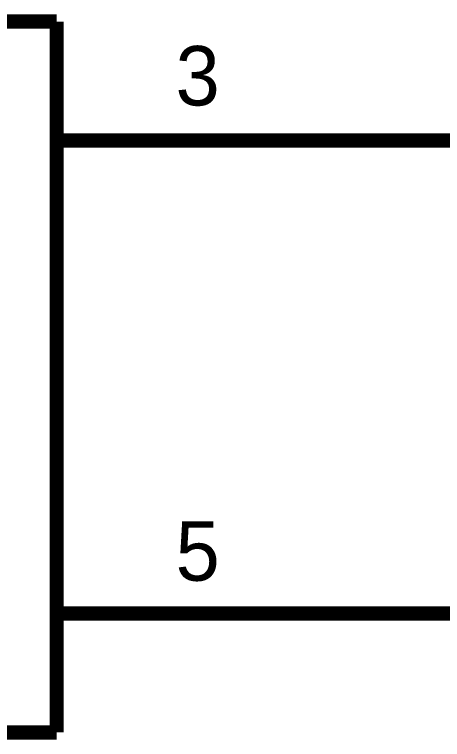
# Model space of a CAD drawing. Header units: inches. Extents: x 0 to 594, y 0 to 420.
# Drawn here: x 524.12 to 533.15, y 147.34 to 162.64 of the extents above; entities that cross this region are included whole.
import ezdxf

# ---------------------------------------------------------------- set-up
doc = ezdxf.new("R2010")
doc.units = ezdxf.units.IN
doc.layers.add('Sheet', color=255, linetype='Continuous')

msp = doc.modelspace()

# ---------------------------------------------------------------- linework, layer by layer
at = {"layer": 'Sheet'}
for points in [[(525.014, 162.495, 0.3, 0.3, 0), (495, 162.495, 0.3, 0.3, 0)], [(525.014, 147.488, 0.3, 0.3, 0), (525.014, 162.495, 0.3, 0.3, 0)], [(525.014, 159.986, 0.3, 0.3, 0), (530.008, 159.986, 0.3, 0.3, 0)], [(530.008, 159.986, 0.3, 0.3, 0), (537.512, 159.986, 0.3, 0.3, 0), (550.01, 159.986, 0.3, 0.3, 0), (560, 159.986, 0.3, 0.3, 0)], [(525.014, 149.997, 0.3, 0.3, 0), (530.008, 149.997, 0.3, 0.3, 0)], [(560, 149.997, 0.3, 0.3, 0), (550.01, 149.997, 0.3, 0.3, 0), (537.512, 149.997, 0.3, 0.3, 0), (530.008, 149.997, 0.3, 0.3, 0)], [(495, 147.488, 0.3, 0.3, 0), (525.014, 147.488, 0.3, 0.3, 0)]]:
    msp.add_lwpolyline(points, format="xyseb", dxfattribs=at)

# ---------------------------------------------------------------- texts
for s, p in [('3', (527.522, 160.725)), ('5', (527.522, 150.691))]:
    msp.add_text(s, height=1.254, dxfattribs=at).set_placement(p)

doc.saveas('drawing.dxf')
